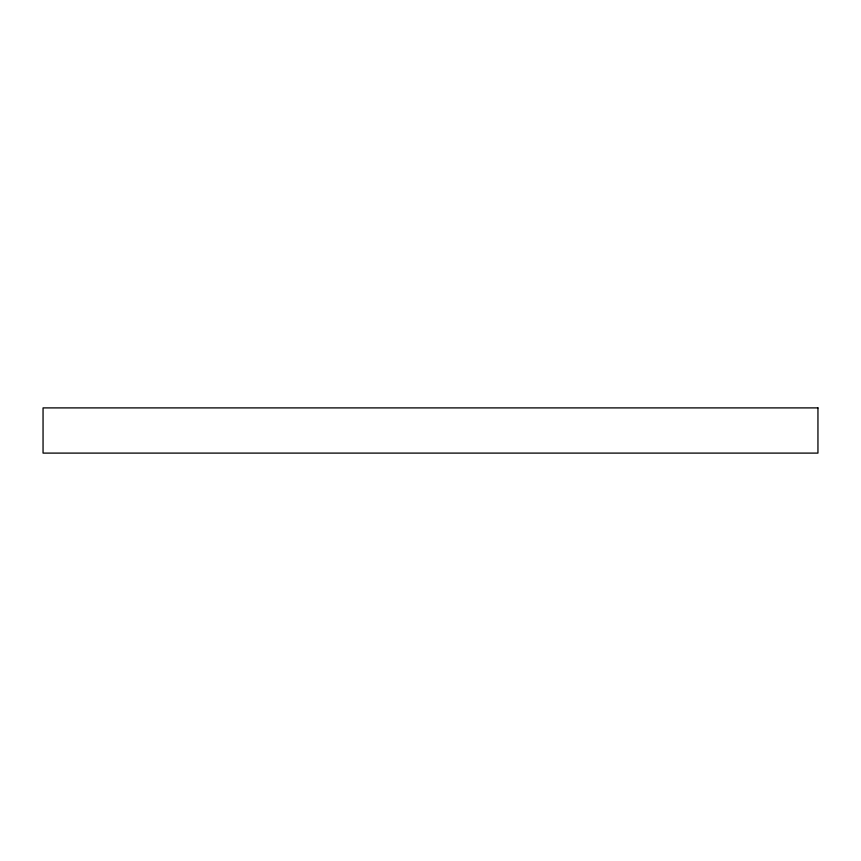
<?xml version="1.0" encoding="UTF-8"?>
<svg xmlns="http://www.w3.org/2000/svg" width="861" height="861" viewBox="0 0 861 861"><rect width="100%" height="100%" fill="white"/><g stroke="black" fill="none" stroke-linecap="round" stroke-linejoin="round"><path stroke-width="1.29" d="M817.95 407.899L43.05 407.899L43.05 453.101L817.95 453.101L817.95 407.899"/></g></svg>
